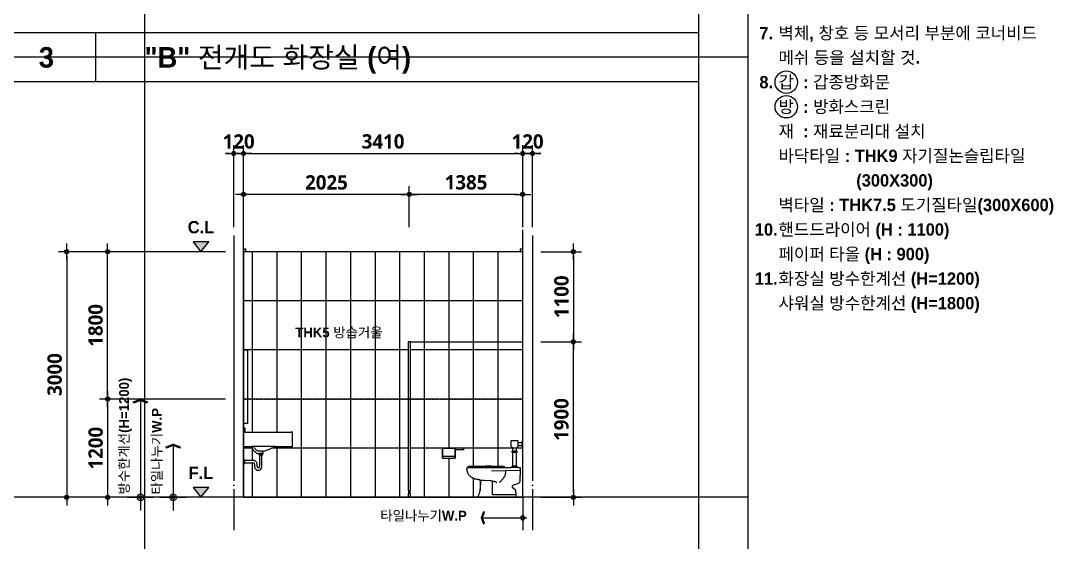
# Model space of a CAD drawing. Header units: millimetres. Extents: x 0 to 336000, y 0 to 30768.
# Drawn here: x 195617 to 208232, y 15100 to 21473 of the extents above; entities that cross this region are included whole.
import ezdxf
from ezdxf.enums import TextEntityAlignment as Align

# ---------------------------------------------------------------- set-up
doc = ezdxf.new("R2010")
doc.units = ezdxf.units.MM
doc.header["$LTSCALE"] = 50
doc.linetypes.add('CEN', pattern=[62, 60, -1, 0, -1])
doc.linetypes.add('HID', pattern=[0.5, 0.25, -0.25])
doc.layers.get('Defpoints').update_dxf_attribs({"color": 153})
for name, color, linetype in [('A-ANNO-GRA1', 7, 'Continuous'), ('A-ANNO-LEAD', 4, 'Continuous'), ('A-ANNO-SYMB', 7, 'Continuous'), ('A-ANNO-TEXT1', 7, 'Continuous'), ('A-ANNO-TITL', 7, 'Continuous'), ('A-CEN', 1, 'CEN'), ('A-FLOR-TOIL-ELE2', 4, 'Continuous'), ('A-FLOR-TOIL-TILE', 8, 'Continuous'), ('A-ST-AXIS-DIM', 7, 'Continuous'), ('CEN', 1, 'Continuous'), ('DIM', 7, 'Continuous'), ('ELE2', 3, 'Continuous'), ('HID', 7, 'HID'), ('TIL', 8, 'Continuous'), ('TO', 4, 'Continuous')]:
    doc.layers.add(name, color=color, linetype=linetype)
doc.layers.add('G(그리드1)', color=185, linetype='Continuous', plot=False)
doc.layers.add('G(그리드2)', color=235, linetype='Continuous', plot=False)
doc.styles.add('2020음성 1차', font='나눔고딕Bold.ttf')
doc.styles.add('SH_진천_나눔', font='')
doc.styles.get('SH_진천_나눔').set_extended_font_data('NanumGothic', bold=True)
doc.dimstyles.new('SHP 50', dxfattribs={"dimscale": 50, "dimtxt": 3.5, "dimasz": 1, "dimexe": 2, "dimexo": 2, "dimgap": 1, "dimtad": 1, "dimdec": 0, "dimzin": 0, "dimdsep": 46, "dimtxsty": 'SH_진천_나눔', "dimblk": 'DIMDOT', "dimcen": 0.09, "dimclrd": 256, "dimclre": 256, "dimclrt": 3, "dimadec": 0, "dimazin": 1, "dimtfac": 1, "dimtdec": 0, "dimtix": 1, "dimtmove": 2, "dimatfit": 0, "dimldrblk": 'DIMDOT', "dimfxl": 1, "dimtolj": 1, "dimtzin": 0, "dimlwd": -1, "dimlwe": -1, "dimarcsym": 0})

# ---------------------------------------------------------------- blocks, each defined once
blk = doc.blocks.new('DIMDOT')
at = {"color": 0}
blk.add_line((-2, 0), (2, 0), dxfattribs=at)
for radius in [0.5, 0.25]:
    blk.add_circle((0, 0), radius, dxfattribs=at)
blk = doc.blocks.new('*D21817')
at = {"layer": 'A-ST-AXIS-DIM'}
for p, q in [((198220, 18950), (198220, 19950)), ((198340, 18950), (198340, 19950)), ((198170, 19850), (198120, 19850)), ((198340, 19850), (198220, 19850)), ((198390, 19850), (198440, 19850))]:
    blk.add_line(p, q, dxfattribs=at)
at = {"layer": 'Defpoints', "color": 0}
for p in [(198220, 19850), (198220, 18850), (198340, 18850)]:
    blk.add_point(p, dxfattribs=at)
at = {"layer": 'A-ST-AXIS-DIM', "linetype": 'ByBlock', "xscale": 50, "yscale": 50, "zscale": 50}
blk.add_blockref('DIMDOT', (198220, 19850), dxfattribs=at)
at = {"layer": 'A-ST-AXIS-DIM', "linetype": 'ByBlock', "xscale": 50, "yscale": 50, "zscale": 50, "rotation": 180}
blk.add_blockref('DIMDOT', (198340, 19850), dxfattribs=at)
at = {"layer": 'A-ST-AXIS-DIM', "color": 3, "insert": (198280, 19996), "char_height": 175, "attachment_point": 5, "style": 'SH_진천_나눔'}
blk.add_mtext('\\A1;120', dxfattribs=at)
blk = doc.blocks.new('*D21818')
at = {"layer": 'A-ST-AXIS-DIM'}
for p, q in [((198340, 18950), (198340, 19950)), ((201750, 18950), (201750, 19950)), ((198390, 19850), (201700, 19850))]:
    blk.add_line(p, q, dxfattribs=at)
at = {"layer": 'Defpoints', "color": 0}
for p in [(201750, 19850), (198340, 18850), (201750, 18850)]:
    blk.add_point(p, dxfattribs=at)
at = {"layer": 'A-ST-AXIS-DIM', "linetype": 'ByBlock', "xscale": 50, "yscale": 50, "zscale": 50, "rotation": 180}
blk.add_blockref('DIMDOT', (198340, 19850), dxfattribs=at)
at = {"layer": 'A-ST-AXIS-DIM', "linetype": 'ByBlock', "xscale": 50, "yscale": 50, "zscale": 50}
blk.add_blockref('DIMDOT', (201750, 19850), dxfattribs=at)
at = {"layer": 'A-ST-AXIS-DIM', "color": 3, "insert": (200045, 19997), "char_height": 175, "attachment_point": 5, "style": 'SH_진천_나눔'}
blk.add_mtext('\\A1;3410', dxfattribs=at)
blk = doc.blocks.new('*D21819')
at = {"layer": 'A-ST-AXIS-DIM'}
for p, q in [((201750, 18950), (201750, 19950)), ((201870, 18950), (201870, 19950)), ((201700, 19850), (201650, 19850)), ((201750, 19850), (201870, 19850)), ((201920, 19850), (201970, 19850))]:
    blk.add_line(p, q, dxfattribs=at)
at = {"layer": 'Defpoints', "color": 0}
for p in [(201870, 19850), (201750, 18850), (201870, 18850)]:
    blk.add_point(p, dxfattribs=at)
at = {"layer": 'A-ST-AXIS-DIM', "linetype": 'ByBlock', "xscale": 50, "yscale": 50, "zscale": 50}
blk.add_blockref('DIMDOT', (201750, 19850), dxfattribs=at)
at = {"layer": 'A-ST-AXIS-DIM', "linetype": 'ByBlock', "xscale": 50, "yscale": 50, "zscale": 50, "rotation": 180}
blk.add_blockref('DIMDOT', (201870, 19850), dxfattribs=at)
at = {"layer": 'A-ST-AXIS-DIM', "color": 3, "insert": (201810, 19996), "char_height": 175, "attachment_point": 5, "style": 'SH_진천_나눔'}
blk.add_mtext('\\A1;120', dxfattribs=at)
blk = doc.blocks.new('*D21820')
at = {"layer": 'A-ST-AXIS-DIM'}
for p, q in [((198120, 18650), (196080, 18650)), ((196180, 18600), (196180, 15700)), ((198120, 15650), (196080, 15650))]:
    blk.add_line(p, q, dxfattribs=at)
at = {"layer": 'Defpoints', "color": 0}
for p in [(198220, 18650), (196180, 15650), (198220, 15650)]:
    blk.add_point(p, dxfattribs=at)
at = {"layer": 'A-ST-AXIS-DIM', "linetype": 'ByBlock', "xscale": 50, "yscale": 50, "zscale": 50}
for p, rotation in [((196180, 18650), 90), ((196180, 15650), 270)]:
    blk.add_blockref('DIMDOT', p, dxfattribs=dict(at, rotation=rotation))
at = {"layer": 'A-ST-AXIS-DIM', "color": 3, "insert": (196033, 17150), "char_height": 175, "attachment_point": 5, "rotation": 90, "style": 'SH_진천_나눔'}
blk.add_mtext('\\A1;3000', dxfattribs=at)
blk = doc.blocks.new('*D21821')
at = {"layer": 'A-ST-AXIS-DIM'}
for p, q in [((198120, 18650), (196580, 18650)), ((196680, 16900), (196680, 18600)), ((198120, 16850), (196580, 16850))]:
    blk.add_line(p, q, dxfattribs=at)
at = {"layer": 'Defpoints', "color": 0}
for p in [(196680, 18650), (198220, 18650), (198220, 16850)]:
    blk.add_point(p, dxfattribs=at)
at = {"layer": 'A-ST-AXIS-DIM', "linetype": 'ByBlock', "xscale": 50, "yscale": 50, "zscale": 50}
for p, rotation in [((196680, 18650), 90), ((196680, 16850), 270)]:
    blk.add_blockref('DIMDOT', p, dxfattribs=dict(at, rotation=rotation))
at = {"layer": 'A-ST-AXIS-DIM', "color": 3, "insert": (196533, 17750), "char_height": 175, "attachment_point": 5, "rotation": 90, "style": 'SH_진천_나눔'}
blk.add_mtext('\\A1;1800', dxfattribs=at)
blk = doc.blocks.new('*D21822')
at = {"layer": 'A-ST-AXIS-DIM'}
for p, q in [((198120, 16850), (196580, 16850)), ((196680, 16800), (196680, 15700)), ((198120, 15650), (196580, 15650))]:
    blk.add_line(p, q, dxfattribs=at)
at = {"layer": 'Defpoints', "color": 0}
for p in [(198220, 16850), (196680, 15650), (198220, 15650)]:
    blk.add_point(p, dxfattribs=at)
at = {"layer": 'A-ST-AXIS-DIM', "linetype": 'ByBlock', "xscale": 50, "yscale": 50, "zscale": 50}
for p, rotation in [((196680, 16850), 90), ((196680, 15650), 270)]:
    blk.add_blockref('DIMDOT', p, dxfattribs=dict(at, rotation=rotation))
at = {"layer": 'A-ST-AXIS-DIM', "color": 3, "insert": (196534, 16250), "char_height": 175, "attachment_point": 5, "rotation": 90, "style": 'SH_진천_나눔'}
blk.add_mtext('\\A1;1200', dxfattribs=at)
blk = doc.blocks.new('*D21823')
at = {"layer": 'A-ST-AXIS-DIM'}
for p, q in [((201970, 17550), (202470, 17550)), ((202370, 15700), (202370, 17500)), ((201970, 15650), (202470, 15650))]:
    blk.add_line(p, q, dxfattribs=at)
at = {"layer": 'Defpoints', "color": 0}
for p in [(201870, 17550), (202370, 17550), (201870, 15650)]:
    blk.add_point(p, dxfattribs=at)
at = {"layer": 'A-ST-AXIS-DIM', "linetype": 'ByBlock', "xscale": 50, "yscale": 50, "zscale": 50}
for p, rotation in [((202370, 17550), 90), ((202370, 15650), 270)]:
    blk.add_blockref('DIMDOT', p, dxfattribs=dict(at, rotation=rotation))
at = {"layer": 'A-ST-AXIS-DIM', "color": 3, "insert": (202223, 16600), "char_height": 175, "attachment_point": 5, "rotation": 90, "style": 'SH_진천_나눔'}
blk.add_mtext('\\A1;1900', dxfattribs=at)
blk = doc.blocks.new('*D21824')
at = {"layer": 'A-ST-AXIS-DIM'}
for p, q in [((201970, 18650), (202470, 18650)), ((202370, 18600), (202370, 17600)), ((201970, 17550), (202470, 17550))]:
    blk.add_line(p, q, dxfattribs=at)
at = {"layer": 'Defpoints', "color": 0}
for p in [(201870, 18650), (201870, 17550), (202370, 17550)]:
    blk.add_point(p, dxfattribs=at)
at = {"layer": 'A-ST-AXIS-DIM', "linetype": 'ByBlock', "xscale": 50, "yscale": 50, "zscale": 50}
for p, rotation in [((202370, 18650), 90), ((202370, 17550), 270)]:
    blk.add_blockref('DIMDOT', p, dxfattribs=dict(at, rotation=rotation))
at = {"layer": 'A-ST-AXIS-DIM', "color": 3, "insert": (202224, 18100), "char_height": 175, "attachment_point": 5, "rotation": 90, "style": 'SH_진천_나눔'}
blk.add_mtext('\\A1;1100', dxfattribs=at)
blk = doc.blocks.new('*D21825')
at = {"layer": 'A-ST-AXIS-DIM'}
for p, q in [((198340, 18950), (198340, 19450)), ((200365, 18950), (200365, 19450)), ((200315, 19350), (198390, 19350))]:
    blk.add_line(p, q, dxfattribs=at)
at = {"layer": 'Defpoints', "color": 0}
for p in [(198340, 19350), (198340, 18850), (200365, 18850)]:
    blk.add_point(p, dxfattribs=at)
at = {"layer": 'A-ST-AXIS-DIM', "linetype": 'ByBlock', "xscale": 50, "yscale": 50, "zscale": 50, "rotation": 180}
blk.add_blockref('DIMDOT', (198340, 19350), dxfattribs=at)
at = {"layer": 'A-ST-AXIS-DIM', "linetype": 'ByBlock', "xscale": 50, "yscale": 50, "zscale": 50}
blk.add_blockref('DIMDOT', (200365, 19350), dxfattribs=at)
at = {"layer": 'A-ST-AXIS-DIM', "color": 3, "insert": (199353, 19496), "char_height": 175, "attachment_point": 5, "style": 'SH_진천_나눔'}
blk.add_mtext('\\A1;2025', dxfattribs=at)
blk = doc.blocks.new('*D21826')
at = {"layer": 'A-ST-AXIS-DIM'}
for p, q in [((200365, 18950), (200365, 19450)), ((201750, 18950), (201750, 19450)), ((201700, 19350), (200415, 19350))]:
    blk.add_line(p, q, dxfattribs=at)
at = {"layer": 'Defpoints', "color": 0}
for p in [(200365, 19350), (200365, 18850), (201750, 18850)]:
    blk.add_point(p, dxfattribs=at)
at = {"layer": 'A-ST-AXIS-DIM', "linetype": 'ByBlock', "xscale": 50, "yscale": 50, "zscale": 50, "rotation": 180}
blk.add_blockref('DIMDOT', (200365, 19350), dxfattribs=at)
at = {"layer": 'A-ST-AXIS-DIM', "linetype": 'ByBlock', "xscale": 50, "yscale": 50, "zscale": 50}
blk.add_blockref('DIMDOT', (201750, 19350), dxfattribs=at)
at = {"layer": 'A-ST-AXIS-DIM', "color": 3, "insert": (201058, 19497), "char_height": 175, "attachment_point": 5, "style": 'SH_진천_나눔'}
blk.add_mtext('\\A1;1385', dxfattribs=at)
blk = doc.blocks.new('ARROWX')
blk.add_lwpolyline([(-0.2, -0.5), (-0.293, -0.463), (-0.108, 0), (-0.293, 0.463), (-0.2, 0.5), (0, 0)], close=True)
for points in [[(-0.2, 0.5), (-0.293, 0.463), (0, 0), (-0.108, 0)], [(0, 0), (-0.108, 0), (-0.2, -0.5), (-0.293, -0.463)]]:
    blk.add_solid(points)
blk = doc.blocks.new('Z_DOT')
at = {"layer": 'DIM', "color": 0}
for p, q in [((0, -3), (0, 3)), ((-3, 0), (3, 0))]:
    blk.add_line(p, q, dxfattribs=at)
for radius in [0.75, 0.375]:
    blk.add_circle((0, 0), radius, dxfattribs=at)
blk = doc.blocks.new('_CIDOTB')
at = {"color": 0, "linetype": 'ByBlock'}
blk.add_line((2, 0), (-1, 0), dxfattribs=at)
blk.add_circle((0, 0), 0.5, dxfattribs=at)

msp = doc.modelspace()

# ---------------------------------------------------------------- hatches: boundary and pattern name
at = {"layer": 'A-ANNO-SYMB', "transparency": 33554687}
h = msp.add_hatch(color=256, dxfattribs=at)
h.dxf.hatch_style = 1
h.paths.add_polyline_path([(197915.5, 18770.5), (197724.5, 18770.5), (197820, 18650)])
h = msp.add_hatch(color=256, dxfattribs=at)
h.dxf.hatch_style = 1
h.paths.add_polyline_path([(197915.5, 15770.5), (197724.5, 15770.5), (197820, 15650)])

# ---------------------------------------------------------------- linework, layer by layer
for p, q in [((198340, 15650), (198340, 18985.5)), ((201750, 15650), (201750, 18917.9))]:
    msp.add_line(p, q)
at = {"layer": 'A-ANNO-GRA1'}
for p, q in [((203900, 21325), (186762.6, 21325)), ((196531.3, 21325), (196531.3, 20725)), ((203900, 20725), (186762.6, 20725))]:
    msp.add_line(p, q, dxfattribs=at)
msp.add_lwpolyline([(169625.2, 27100), (169625.2, 1600), (203900, 1600), (203900, 27100)], close=True, dxfattribs=at)
at = {"layer": 'A-ANNO-LEAD'}
msp.add_lwpolyline([(198368.5, 17231.8, 0, 40, 0), (198435.3, 17331.5, 0, 0, 0), (198657.3, 17662.4, 0, 0, 0), (198907.3, 17662.4, 0, 0, 0)], format="xyseb", dxfattribs=at)
at = {"layer": 'A-ANNO-SYMB'}
for p, q in [((197080, 16831.4), (197080, 15751.4)), ((197480, 16275.4), (197480, 15812)), ((201263.9, 15400), (201650, 15400))]:
    msp.add_line(p, q, dxfattribs=at)
at = {"layer": 'A-ANNO-SYMB', "transparency": 33554687}
for points in [[(197915.5, 18770.5), (197724.5, 18770.5), (197820, 18650)], [(197915.5, 15770.5), (197724.5, 15770.5), (197820, 15650)]]:
    msp.add_lwpolyline(points, close=True, dxfattribs=at)
at = {"layer": 'A-ANNO-SYMB'}
for centre in [(204970.4, 20721.8), (204970.4, 20421.8)]:
    msp.add_circle(centre, 136.9, dxfattribs=at)
at = {"layer": 'A-CEN'}
for p, q in [((198220, 18850), (198220, 15250)), ((201870, 18850), (201870, 15250))]:
    msp.add_line(p, q, dxfattribs=at)
at = {"layer": 'A-FLOR-TOIL-ELE2'}
for p, q in [((201690, 16319.1), (201690, 16279.1)), ((201740, 16319.1), (201740, 16279.1)), ((200769, 16249.1), (200925, 16249.1)), ((200769, 16249.1), (200769, 16129.1)), ((200769, 16129.1), (200769, 16249.1)), ((200769, 16154.1), (200925, 16154.1)), ((200769, 16149.1), (200769, 16129.1)), ((201025, 16249.1), (200925, 16249.1)), ((200925, 16249.1), (200925, 16129.1)), ((200925, 16129.1), (200925, 16249.1)), ((201025, 16229.1), (200925, 16229.1)), ((201025, 16249.1), (201025, 16229.1)), ((201670, 16249.1), (201630, 16249.1)), ((201630, 16219.1), (201670, 16219.1)), ((201670, 16199.1), (201630, 16199.1)), ((200769, 16129.1), (200925, 16129.1)), ((201680, 16024.1), (201620, 16024.1)), ((201670, 16029.1), (201630, 16029.1)), ((201710, 15979.1), (201370, 15969.1)), ((201230, 15859.8), (201230, 15734.1)), ((201380, 15679.1), (201380, 15849.1)), ((201665, 15679.1), (201380, 15679.1))]:
    msp.add_line(p, q, dxfattribs=at)
for points in [[(200350, 15729.1), (200380, 15729.1), (200380, 17549.1), (200350, 17549.1)], [(200370, 15699.1), (200360, 15699.1), (200360, 15729.1), (200370, 15729.1)]]:
    msp.add_lwpolyline(points, close=True, dxfattribs=at)
for points in [[(201665, 15649.1), (201215, 15649.1, -0.5766821), (201206.5, 15663.8, 0.0999378), (201230, 15734.1), (201240, 15819.1, 0.0164649), (201240.3, 15828.8, 0.0154745), (201240, 15839.1, 0.0650559), (201238.9, 15844.6, 0.0347128), (201235, 15854.1, 0.1313089), (201230.1, 15859.7, 0.0884774), (201220, 15864.1, -0.0055303), (201177.2, 15871.4, -0.0191673), (201165, 15874.1, -0.0518299), (201148.8, 15880.2, -0.032539), (201125, 15894.1, -0.0479468), (201103.1, 15912.2, -0.0636254), (201090, 15929.1, -0.0315973), (201080.6, 15947.8, -0.0383776), (201075, 15964.1, -0.0135161), (201071.9, 15977.7, -0.0163211), (201070, 15989.1, -0.0330412), (201069.4, 15997.6, -0.0426563), (201070, 16004.1, -0.1549414), (201073.9, 16011.6, -0.1989124), (201080, 16014.1), (201335, 16014.1), (201610, 16014.1), (201615, 16024.1), (201620, 16024.1), (201620, 16029.1), (201630, 16029.1), (201630, 16199.1), (201620, 16199.1), (201620, 16219.1), (201630, 16219.1), (201630, 16249.1), (201610, 16269.1), (201610, 16344.1), (201690, 16344.1), (201690, 16319.1), (201740, 16319.1), (201740, 16329.1), (201750, 16334.1)], [(201750, 16264.1), (201740, 16274.1), (201740, 16279.1), (201690, 16279.1), (201690, 16269.1), (201670, 16249.1), (201670, 16219.1), (201680, 16219.1), (201680, 16199.1), (201670, 16199.1), (201670, 16029.1), (201680, 16029.1), (201680, 16024.1), (201685, 16024.1), (201690, 16014.1), (201720, 16014.1), (201720, 15954.1), (201720, 15924.1, -0.4142136), (201717.5, 15921.6, 0.4142136), (201715, 15919.1), (201715, 15884.1), (201715, 15849.1, -0.0954146), (201712.3, 15834.9, -0.1061955), (201705, 15824.1, -0.0760075), (201697.6, 15818.9, -0.0280162), (201675, 15809.1, -0.0760763), (201648.8, 15803.8, 0.1407596), (201635, 15799.1, 0.0445652), (201630.1, 15795.1, 0.0360624), (201625, 15789.1, 0.04442), (201621.1, 15782.8, 0.0885716), (201620, 15779.1, 0.1444756), (201621, 15773.7, 0.1305202), (201625, 15769.1), (201640, 15759.1), (201655, 15749.1, -0.1667819), (201656.5, 15747.2, -0.0297034), (201660, 15734.1, -0.0152699), (201661.3, 15726.9, -0.0039741), (201665, 15699.1, -0.0315106), (201668, 15652.1, -0.4142136), (201665, 15649.1)], [(201540, 15974.1, 0.0105575), (201540.2, 15964.3, 0.020332), (201540, 15959.1, 0.0151462), (201537.6, 15937.4, 0.0245814), (201535, 15924.1, 0.0559194), (201528.9, 15907.6, 0.0359211), (201515, 15884.1, 0.0278972), (201502.1, 15867.6, 0.0181769), (201480, 15844.1, 0.0339544), (201473.8, 15838.8, 0.0166436), (201460, 15829.1)], [(201220, 15864.1, 0.0497367), (201331.5, 15857.6, -0.0871938), (201395, 15849.1, -0.0184175), (201406.7, 15845, -0.015676), (201420, 15839.1, -0.0362152), (201425.7, 15835.9, -0.0207883), (201435, 15829.1)]]:
    msp.add_lwpolyline(points, format="xyb", dxfattribs=at)
for points in [[(201530, 16019.1), (201295, 16019.1), (201075, 16019.1, 0.6681786), (201074.8, 16019.7, 0.0416159), (201080, 16024.1, 0.145358), (201098.2, 16030.4, 0.0123166), (201320, 16034.1, 0.0048499), (201488.6, 16031.2, 0.0495317), (201505, 16029.1, 0.0388998), (201530.4, 16021.2, 0.8257928)], [(200365, 15649.1), (200355, 15649.1), (200355, 15694.1, -0.4142136), (200360, 15699.1), (200370, 15699.1, -0.4142136), (200375, 15694.1), (200375, 15649.1)]]:
    msp.add_lwpolyline(points, format="xyb", close=True, dxfattribs=at)
msp.add_lwpolyline([(201690, 16014.1), (201610, 16014.1)], dxfattribs=at)
at = {"layer": 'A-FLOR-TOIL-TILE'}
for p, q in [((201750, 18650), (198340, 18650)), ((198450, 16440), (198450, 18650)), ((198750, 16440), (198750, 18650)), ((199050, 15650), (199050, 18650)), ((199350, 15650), (199350, 18650)), ((199650, 15650), (199650, 18650)), ((199950, 15650), (199950, 18650)), ((200250, 15650), (200250, 18650)), ((200550, 15650), (200550, 18650)), ((200850, 16249.1), (200850, 18650)), ((201150, 16030.3), (201150, 18650)), ((201450, 16031.6), (201450, 18650)), ((201750, 18050), (198340, 18050)), ((200350, 17450), (198340, 17450)), ((201750, 17450), (200380, 17450)), ((201750, 16850), (198340, 16850)), ((198447.3, 16250), (198340, 16250)), ((198450, 16100), (198450, 16244.6)), ((200350, 16250), (198683.4, 16250)), ((198750, 15650), (198750, 16270)), ((201750, 16250), (200380, 16250)), ((198450, 15650), (198450, 16070)), ((200850, 15650), (200850, 16129.1)), ((201150, 15650), (201150, 15879.6))]:
    msp.add_line(p, q, dxfattribs=at)
at = {"layer": 'CEN'}
msp.add_line((201750, 15650), (201750, 15250), dxfattribs=at)
at = {"layer": 'Defpoints'}
msp.add_lwpolyline([(169025.2, 28700), (204500, 28700), (204500, 1000), (169025.2, 1000)], close=True, dxfattribs=at)
at = {"layer": 'ELE2'}
msp.add_lwpolyline([(201750, 18650), (201750, 18680), (201720, 18680), (201720, 18650), (198370, 18650), (198370, 18680), (198340, 18680), (198340, 18650), (198340, 15650), (201750, 15650)], close=True, dxfattribs=at)
at = {"layer": 'G(그리드1)'}
msp.add_line((204500, 15650), (186762.6, 15650), dxfattribs=at)
at = {"layer": 'G(그리드2)'}
for p, q in [((197131.3, 27100), (197131.3, 1000)), ((204500, 21025), (186762.6, 21025))]:
    msp.add_line(p, q, dxfattribs=at)
at = {"layer": 'HID', "ltscale": 1000}
msp.add_line((200380, 17549.1), (201750, 17549.1), dxfattribs=at)
at = {"layer": 'HID'}
msp.add_line((198340, 16850), (201750, 16850), dxfattribs=at)
at = {"layer": 'TIL'}
msp.add_line((198340, 16850), (198340, 16850), dxfattribs=at)
msp.add_line((198340, 16850), (198340, 16850), dxfattribs=at)
at = {"layer": 'TO'}
for p, q in [((198340, 16850), (198340, 16850)), ((198350, 16500), (198340, 16500)), ((198340, 16500), (198340, 16270)), ((198360, 16440), (198360, 16490)), ((198920, 16440), (198360, 16440)), ((198940, 16270), (198940, 16440)), ((198340, 16270), (198437.7, 16270)), ((198725.7, 16270), (198437.7, 16270)), ((198520, 16185), (198525, 16185)), ((198525, 16185), (198525, 16175)), ((198525, 16175), (198530, 16175)), ((198570, 16175), (198530, 16175)), ((198530, 16175), (198530, 16165)), ((198530, 16165), (198535, 16165)), ((198535, 16165), (198535, 16025)), ((198565, 16165), (198535, 16165)), ((198565, 16025), (198565, 16165)), ((198565, 16165), (198570, 16165)), ((198570, 16165), (198570, 16175)), ((198570, 16175), (198575, 16175)), ((198575, 16175), (198575, 16185)), ((198575, 16185), (198580, 16185)), ((198580, 16195), (198580, 16215)), ((198580, 16185), (198580, 16195)), ((198725.7, 16270), (198940, 16270)), ((198340, 16115), (198340, 16055)), ((198350, 16110), (198340, 16115)), ((198340, 16055), (198350, 16060)), ((198350, 16100), (198350, 16110)), ((198350, 16100), (198350, 16070)), ((198450, 16100), (198350, 16100)), ((198350, 16060), (198350, 16070)), ((198350, 16070), (198455, 16070)), ((198475, 16055), (198475, 16025)), ((198505, 16025), (198505, 16055))]:
    msp.add_line(p, q, dxfattribs=at)
msp.add_lwpolyline([(198390, 17450), (198390, 16550), (198340, 16550), (198340, 17450)], close=True, dxfattribs=at)
for points in [[(198580, 16215), (198550, 16215), (198520, 16215, -0.1164338), (198514.1, 16216.4, -0.0425052), (198500, 16225, -0.0379763), (198485.3, 16237.6, -0.0806116), (198480, 16245), (198467.5, 16270)], [(198575, 16185), (198550, 16185), (198525, 16185, -0.0091466)]]:
    msp.add_lwpolyline(points, format="xyb", dxfattribs=at)
for centre, radius, start, end in [((198350, 16490), 10, 0, 90), ((198930, 16440), 10, 0, 180), ((198565.9, 16325.6), 139.7, 203.44196, 205.6975), ((199980, 17006.1), 1709, 205.6975, 206.56505), ((198585.6, 16308.9), 150, 206.56505, 209.49345), ((198548.6, 16287.9), 107.5, 209.49345, 216.8699), ((198519.3, 16266), 70.9, 216.8699, 225.95727), ((198504.1, 16250.2), 49, 225.95727, 238.47805), ((198432.4, 16133.5), 88, 49.14379, 58.47805), ((198459.1, 16164.2), 47.3, 38.98998, 49.14379), ((198513.3, 16208.2), 22.6, 218.98998, 233.71212), ((198502.7, 16193.7), 4.63, 233.71212, 255.96376), ((198626.7, 16689.5), 515.7, 255.96376, 258.05974), ((198580, 16301.7), 86.7, 270, 289.79888), ((198254.5, 17205.8), 1047.6, 289.79888, 295.46834), ((197784.1, 18193.5), 2141.7, 295.46834, 296.08356), ((198459.1, 16055), 45.9, 0, 101.42119), ((198459.4, 16055), 15.6, 0, 106.2602), ((198520, 16025), 45, 180, 0), ((198520, 16025), 15, 180, 0)]:
    msp.add_arc(centre, radius, start, end, dxfattribs=at)

# ---------------------------------------------------------------- block references
at = {"layer": 'A-ANNO-SYMB'}
for name, p, xscale, yscale, zscale, rotation in [('ARROWX', (197080, 16850), 172.7999999999884, 172.7999999999884, 172.7999999999884, 90), ('ARROWX', (197480, 16301.2), 172.7999999999884, 172.7999999999884, 172.7999999999884, 90), ('Z_DOT', (197080, 15650), 54, 54, 54, 270), ('Z_DOT', (197480, 15650), 54, 54, 54, 270)]:
    msp.add_blockref(name, p, dxfattribs=dict(at, xscale=xscale, yscale=yscale, zscale=zscale, rotation=rotation))
for name, p, xscale, yscale, zscale in [('ARROWX', (201242.3, 15400), -144, 144, 144), ('_CIDOTB', (201750, 15400), -50, 50, 50)]:
    msp.add_blockref(name, p, dxfattribs=dict(at, xscale=xscale, yscale=yscale, zscale=zscale))

# ---------------------------------------------------------------- texts
at = {"layer": 'A-ANNO-TEXT1', "style": '2020음성 1차'}
for s, height, p in [('3', 250, (195931.3, 21025)), ('C.L', 150, (197820, 18950.5)), ('F.L', 150, (197820, 15950.5))]:
    msp.add_text(s, height=height, dxfattribs=at).set_placement(p, align=Align.MIDDLE_CENTER)
for s, height, p in [('"B" 전개도 화장실 (여)', 250, (197131.3, 21025)), ('타일나누기W.P', 120, (200010.7, 15426.4))]:
    msp.add_text(s, height=height, dxfattribs=at).set_placement(p, align=Align.MIDDLE_LEFT)
msp.add_text('THK5 방습거울', height=120, dxfattribs=at).set_placement((198972.6, 17603.9))
for s, p in [('방수한계선(H=1200)', (196939.8, 15684.9)), ('타일나누기W.P', (197339.8, 15684.9))]:
    msp.add_text(s, height=120, rotation=90, dxfattribs=at).set_placement(p)
at = {"layer": 'A-ANNO-TITL', "style": '2020음성 1차'}
for s, p in [('7.', (204724.8, 21321.8)), ('8.', (204724.8, 20721.8)), ('10.', (204724.8, 18921.8)), ('11.', (204724.8, 18321.8))]:
    msp.add_text(s, height=150, dxfattribs=at).set_placement(p, align=Align.MIDDLE_CENTER)
for s, p in [('벽체, 창호 등 모서리 부분에 코너비드', (204874.8, 21321.8)), ('메쉬 등을 설치할 것.', (204874.8, 21021.8)), ('갑  : 갑종방화문', (204874.8, 20721.8)), ('방  : 방화스크린', (204874.8, 20421.8)), ('재  : 재료분리대 설치', (204874.8, 20121.8))]:
    msp.add_text(s, height=150, dxfattribs=at).set_placement(p, align=Align.MIDDLE_LEFT)
at = {"layer": 'A-ANNO-TITL', "color": 0, "style": '2020음성 1차'}
for s, p in [('바닥타일 : THK9 자기질논슬립타일', (204874.8, 19821.8)), ('(300X300)', (205824.8, 19521.8)), ('벽타일 : THK7.5 도기질타일(300X600)', (204874.8, 19221.8)), ('핸드드라이어 (H : 1100)', (204874.8, 18921.8)), ('페이퍼 타올 (H : 900)', (204874.8, 18621.8)), ('화장실 방수한계선 (H=1200)', (204874.8, 18321.8)), ('샤워실 방수한계선 (H=1800)', (204874.8, 18021.8))]:
    msp.add_text(s, height=150, dxfattribs=at).set_placement(p, align=Align.MIDDLE_LEFT)

# ---------------------------------------------------------------- dimensions: what is measured, and where the dimension line sits
at = {"layer": 'A-ST-AXIS-DIM'}
for base, p1, p2, picture, middle in [((198220, 19850), (198340, 18850), (198220, 18850), '*D21817', (198280, 19996.2)), ((198340, 19350), (200365, 18850), (198340, 18850), '*D21825', (199352.5, 19496.4)), ((200365, 19350), (201750, 18850), (200365, 18850), '*D21826', (201057.5, 19496.6))]:
    dim = msp.add_linear_dim(base=base, p1=p1, p2=p2, dimstyle='SHP 50', override={"dimtxsty": 'SH_진천_나눔', "dimldrblk": 'DIMDOT'}, dxfattribs=at)
    dim.commit()
    dim.dimension.update_dxf_attribs({"geometry": picture, "text_midpoint": middle})
for base, p1, p2, angle, picture, middle in [((201750, 19850), (198340, 18850), (201750, 18850), 180, '*D21818', (200045, 19996.6)), ((201870, 19850), (201750, 18850), (201870, 18850), 180, '*D21819', (201810, 19996.2)), ((196180, 15650), (198220, 18650), (198220, 15650), 270, '*D21820', (196033.4, 17150)), ((196680, 18650), (198220, 16850), (198220, 18650), 90, '*D21821', (196533.4, 17750)), ((202370, 17550), (201870, 18650), (201870, 17550), 270, '*D21824', (202224, 18100)), ((202370, 17550), (201870, 15650), (201870, 17550), 90, '*D21823', (202223.4, 16600)), ((196680, 15650), (198220, 16850), (198220, 15650), 270, '*D21822', (196533.8, 16250))]:
    dim = msp.add_linear_dim(base=base, p1=p1, p2=p2, angle=angle, dimstyle='SHP 50', override={"dimtxsty": 'SH_진천_나눔', "dimldrblk": 'DIMDOT'}, dxfattribs=at)
    dim.commit()
    dim.dimension.update_dxf_attribs({"geometry": picture, "text_midpoint": middle})

doc.saveas('drawing.dxf')
